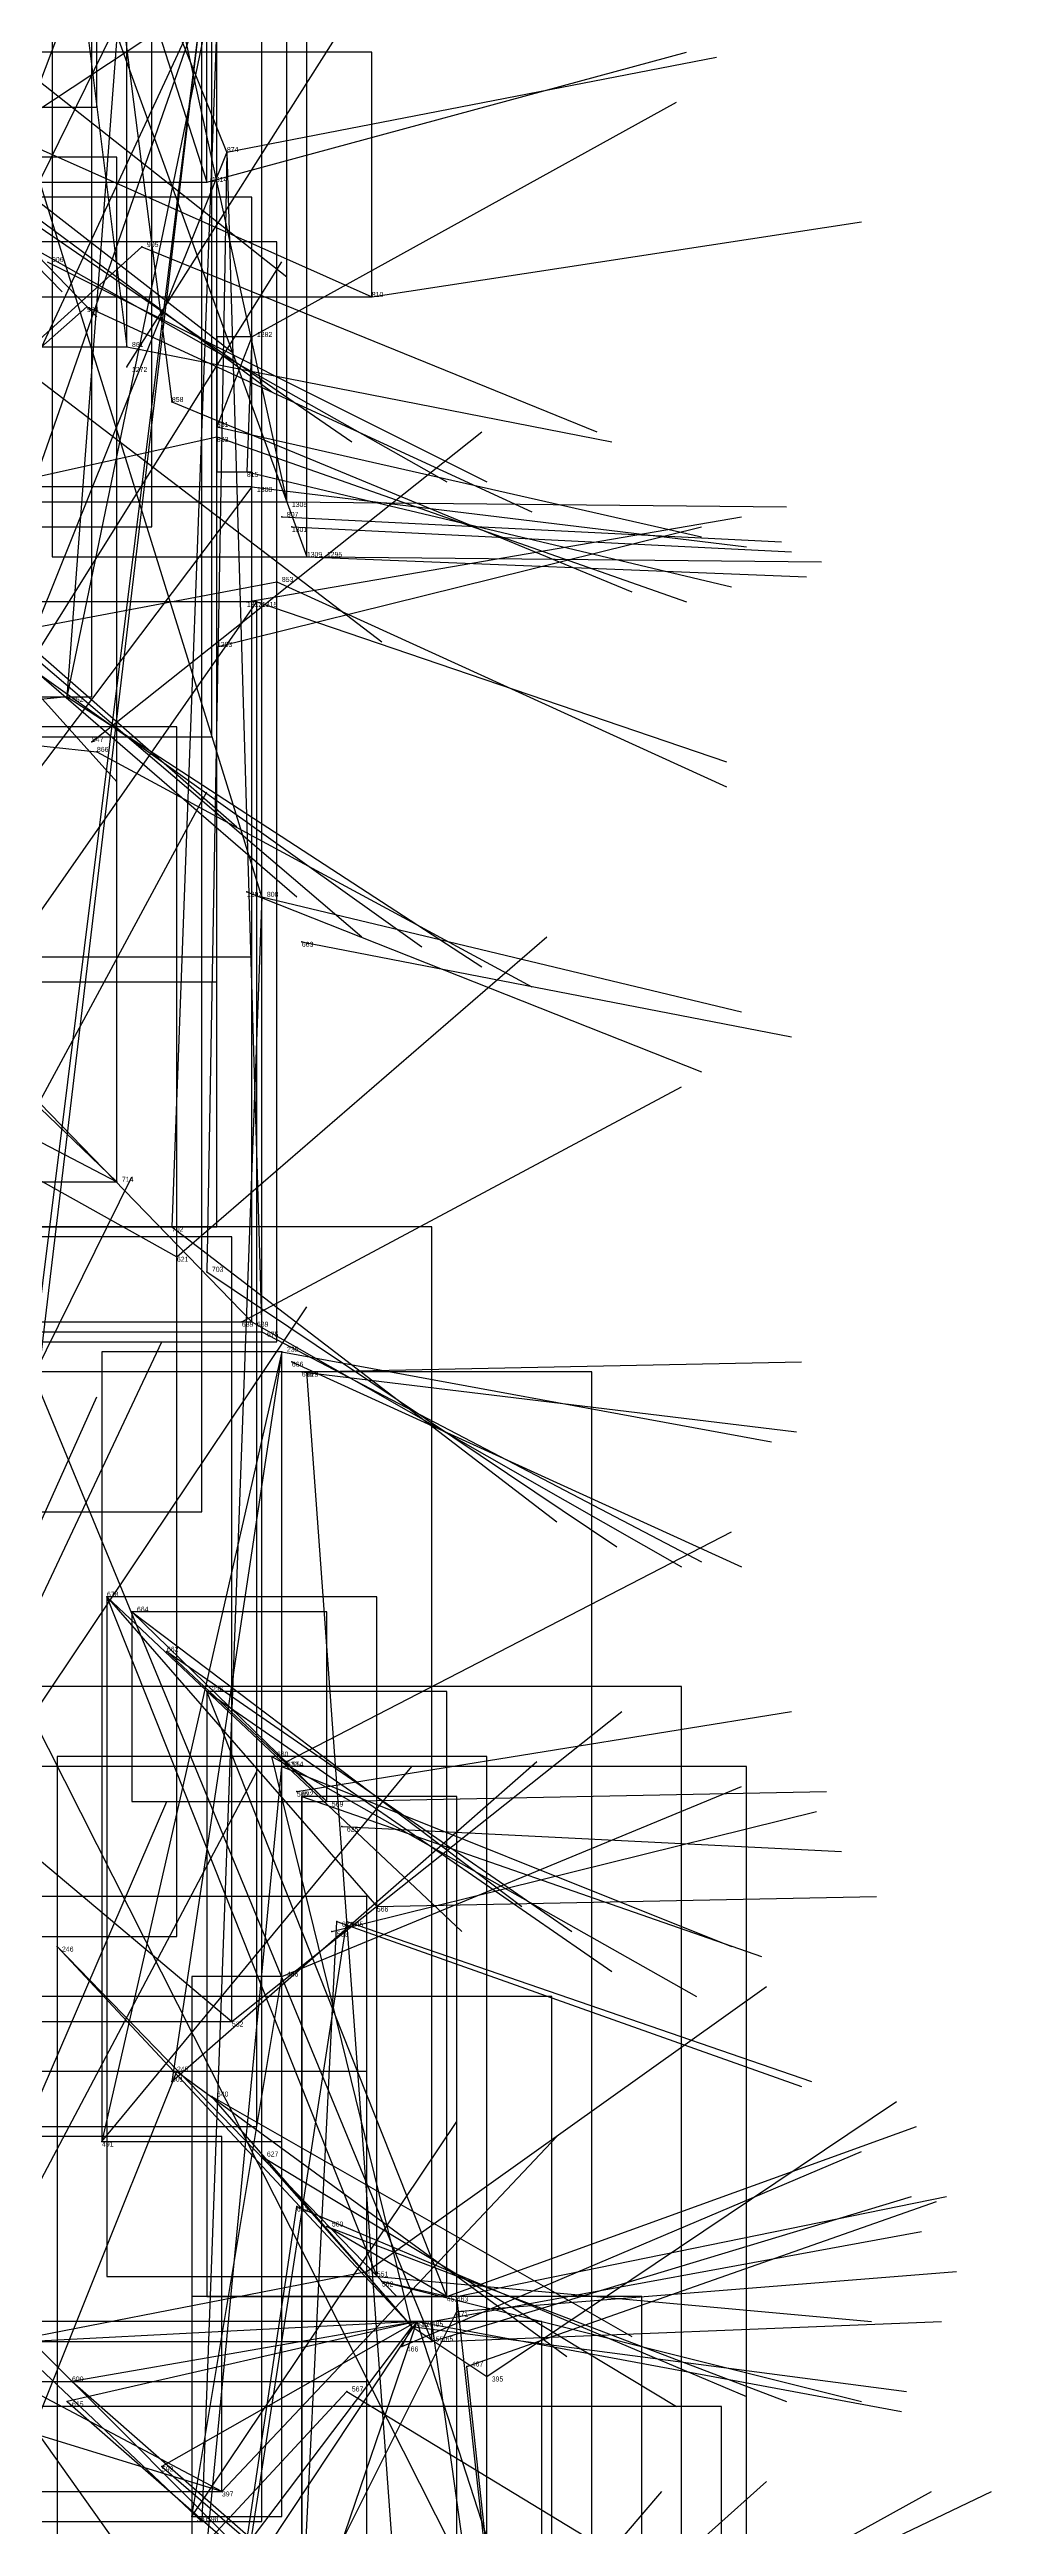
# Model space of a CAD drawing. Extents: x 59.1 to 70.8, y 600.3 to 605.1.
# Drawn here: x 68.4115 to 68.6, y 601.202 to 601.6975 of the extents above; entities that cross this region are included whole.
import ezdxf

# ---------------------------------------------------------------- set-up
doc = ezdxf.new("R2010")
doc.units = 0
for name, color, linetype in [('Clients', 3, 'CONTINUOUS'), ('Facilities', 3, 'CONTINUOUS'), ('Facilities_lines', 3, 'CONTINUOUS'), ('Min_max_boxes', 1, 'CONTINUOUS'), ('Normals', 1, 'CONTINUOUS'), ('Source_points', 5, 'CONTINUOUS'), ('Text', 3, 'CONTINUOUS')]:
    doc.layers.add(name, color=color, linetype=linetype)

msp = doc.modelspace()

# ---------------------------------------------------------------- linework, layer by layer
at = {"layer": 'Clients', "color": 5}
for p in [(68.443, 601.671, 445.913), (68.43, 601.658, 446.314), (68.419, 601.646, 446.274), (68.476, 601.648, 445.896), (68.427, 601.638, 446.214), (68.436, 601.627, 446.155), (68.445, 601.622, 446.04), (68.445, 601.62, 446.097), (68.451, 601.613, 445.979), (68.459, 601.607, 445.862), (68.463, 601.596, 445.827), (68.453, 601.587, 445.985), (68.457, 601.591, 446.063), (68.421, 601.557, 446.039), (68.425, 601.471, 445.777), (68.436, 601.462, 445.721), (68.437, 601.456, 445.073), (68.443, 601.453, 445.602), (68.452, 601.443, 445.544), (68.454, 601.441, 445.486), (68.463, 601.433, 445.193), (68.428, 601.385, 445.49), (68.435, 601.377, 445.431), (68.443, 601.369, 445.373), (68.456, 601.356, 445.257), (68.458, 601.354, 445.198), (68.462, 601.348, 445.142), (68.477, 601.326, 444.96), (68.469, 601.323, 445.041), (68.471, 601.323, 445.116), (68.413, 601.318, 445.377), (68.458, 601.312, 444.735), (68.448, 601.303, 444.658), (68.436, 601.291, 444.587), (68.437, 601.293, 445.206), (68.444, 601.288, 445.148), (68.422, 601.279, 444.515), (68.454, 601.276, 445.088), (68.461, 601.266, 445.032), (68.467, 601.262, 444.972), (68.475, 601.253, 444.504), (68.477, 601.252, 444.797), (68.478, 601.251, 444.915), (68.493, 601.248, 444.668), (68.493, 601.245, 444.744), (68.488, 601.243, 444.682), (68.482, 601.238, 444.517), (68.488, 601.239, 444.625), (68.49, 601.239, 444.74), (68.416, 601.231, 445.153), (68.495, 601.234, 444.568), (68.499, 601.232, 444.448), (68.415, 601.227, 445.082), (68.471, 601.229, 444.988), (68.434, 601.214, 445.038), (68.442, 601.203, 445.079)]:
    msp.add_point(p, dxfattribs=at)
at = {"layer": 'Facilities', "color": 3}
for p in [(68.447, 601.677, 446.068), (68.452, 601.64, 445.595), (68.427, 601.634, 445.443), (68.452, 601.61, 445.921), (68.458, 601.604, 445.804), (68.46, 601.602, 445.747), (68.466, 601.596, 445.746), (68.451, 601.587, 445.594), (68.445, 601.578, 445.518), (68.415, 601.568, 446.095), (68.42, 601.559, 445.373), (68.451, 601.529, 445.745), (68.454, 601.528, 445.628), (68.462, 601.519, 445.452), (68.45, 601.443, 445.135), (68.458, 601.437, 445.31), (68.46, 601.435, 445.428), (68.462, 601.433, 445.252), (68.423, 601.388, 445.549), (68.459, 601.355, 444.846), (68.461, 601.349, 444.905), (68.467, 601.347, 444.964), (68.47, 601.342, 445.023), (68.468, 601.321, 444.805), (68.491, 601.248, 444.59), (68.484, 601.242, 444.823), (68.485, 601.243, 444.902), (68.446, 601.209, 444.297), (68.44, 601.204, 444.222)]:
    msp.add_point(p, dxfattribs=at)
at = {"layer": 'Facilities_lines', "color": 3}
for p, q in [((68.447, 601.677, 446.068), (68.337, 601.949, 446.599)), ((68.372, 601.891, 446.537), (68.443, 601.671, 445.913)), ((68.41, 601.83, 446.579), (68.436, 601.627, 446.155)), ((68.41, 601.83, 446.579), (68.459, 601.607, 445.862)), ((68.404, 601.822, 446.344), (68.427, 601.638, 446.214)), ((68.454, 601.528, 445.628), (68.371, 601.795, 446.123)), ((68.415, 601.568, 446.095), (68.429, 601.752, 446.444)), ((68.412, 601.736, 446.532), (68.463, 601.596, 445.827)), ((68.377, 601.605, 446.328), (68.424, 601.729, 446.347)), ((68.377, 601.605, 446.328), (68.433, 601.719, 446.289)), ((68.442, 601.707, 446.23), (68.388, 601.591, 446.27)), ((68.442, 601.707, 446.23), (68.392, 601.674, 446.448)), ((68.442, 601.707, 446.23), (68.399, 601.584, 446.212)), ((68.442, 601.707, 446.23), (68.405, 601.41, 445.723)), ((68.442, 601.707, 446.23), (68.406, 601.405, 445.665)), ((68.415, 601.568, 446.095), (68.444, 601.708, 446.172)), ((68.445, 601.703, 446.113), (68.436, 601.462, 445.721)), ((68.366, 601.697, 445.684), (68.476, 601.648, 445.896)), ((68.447, 601.677, 446.068), (68.406, 601.575, 446.153)), ((68.447, 601.677, 446.068), (68.443, 601.453, 445.602)), ((68.447, 601.677, 446.068), (68.454, 601.441, 445.486)), ((68.329, 601.567, 446.36), (68.43, 601.658, 446.314)), ((68.329, 601.567, 446.36), (68.419, 601.646, 446.274)), ((68.452, 601.64, 445.595), (68.445, 601.622, 446.04)), ((68.452, 601.64, 445.595), (68.451, 601.613, 445.979)), ((68.377, 601.605, 446.328), (68.445, 601.62, 446.097)), ((68.452, 601.61, 445.921), (68.381, 601.516, 446.068)), ((68.329, 601.567, 446.36), (68.457, 601.591, 446.063)), ((68.36, 601.454, 445.953), (68.453, 601.587, 445.985)), ((68.329, 601.567, 446.36), (68.421, 601.557, 446.039)), ((68.415, 601.568, 446.095), (68.336, 601.56, 446.303)), ((68.247, 601.562, 445.181), (68.437, 601.456, 445.073)), ((68.254, 601.56, 446.36), (68.425, 601.471, 445.777)), ((68.353, 601.545, 446.245), (68.452, 601.443, 445.544)), ((68.454, 601.528, 445.628), (68.442, 601.203, 445.079)), ((68.261, 601.46, 444.908), (68.448, 601.303, 444.658)), ((68.396, 601.462, 444.914), (68.488, 601.239, 444.625)), ((68.458, 601.437, 445.31), (68.422, 601.279, 444.515)), ((68.458, 601.437, 445.31), (68.436, 601.291, 444.587)), ((68.489, 601.077, 444.611), (68.463, 601.433, 445.193)), ((68.423, 601.388, 445.549), (68.477, 601.252, 444.797)), ((68.423, 601.388, 445.549), (68.477, 601.326, 444.96)), ((68.467, 601.347, 444.964), (68.428, 601.385, 445.49)), ((68.467, 601.347, 444.964), (68.435, 601.377, 445.431)), ((68.491, 601.248, 444.59), (68.443, 601.369, 445.373)), ((68.408, 601.364, 444.748), (68.538, 601.107, 444.173)), ((68.429, 601.052, 444.748), (68.458, 601.354, 445.198)), ((68.484, 601.242, 444.823), (68.456, 601.356, 445.257)), ((68.462, 601.183, 444.865), (68.462, 601.348, 445.142)), ((68.429, 601.052, 444.748), (68.471, 601.323, 445.116)), ((68.462, 601.183, 444.865), (68.469, 601.323, 445.041)), ((68.484, 601.242, 444.823), (68.413, 601.318, 445.377)), ((68.44, 601.204, 444.222), (68.458, 601.312, 444.735)), ((68.347, 601.308, 444.462), (68.512, 601.076, 443.963)), ((68.366, 601.116, 444.974), (68.437, 601.293, 445.206)), ((68.484, 601.242, 444.823), (68.444, 601.288, 445.148)), ((68.446, 601.209, 444.297), (68.312, 601.28, 444.399)), ((68.484, 601.242, 444.823), (68.454, 601.276, 445.088)), ((68.429, 601.052, 444.748), (68.461, 601.266, 445.032)), ((68.491, 601.248, 444.59), (68.467, 601.262, 444.972)), ((68.446, 601.209, 444.297), (68.309, 601.251, 444.266)), ((68.362, 601.231, 444.228), (68.475, 601.253, 444.504)), ((68.491, 601.248, 444.59), (68.478, 601.251, 444.915)), ((68.462, 601.183, 444.865), (68.493, 601.245, 444.744)), ((68.515, 601.05, 444.437), (68.493, 601.248, 444.668)), ((68.485, 601.243, 444.902), (68.408, 601.239, 445.212)), ((68.485, 601.243, 444.902), (68.415, 601.227, 445.082)), ((68.485, 601.243, 444.902), (68.416, 601.231, 445.153)), ((68.485, 601.243, 444.902), (68.42, 601.145, 444.953)), ((68.485, 601.243, 444.902), (68.434, 601.214, 445.038)), ((68.485, 601.243, 444.902), (68.443, 601.12, 444.838)), ((68.484, 601.242, 444.823), (68.45, 601.197, 444.922)), ((68.484, 601.242, 444.823), (68.482, 601.238, 444.517)), ((68.484, 601.242, 444.823), (68.499, 601.232, 444.448)), ((68.485, 601.243, 444.902), (68.51, 601.166, 444.356)), ((68.515, 601.05, 444.437), (68.488, 601.243, 444.682)), ((68.462, 601.183, 444.865), (68.49, 601.239, 444.74)), ((68.515, 601.05, 444.437), (68.495, 601.234, 444.568)), ((68.366, 601.116, 444.974), (68.471, 601.229, 444.988))]:
    msp.add_line(p, q, dxfattribs=at)
at = {"layer": 'Min_max_boxes', "color": 1}
for p, q in [((68.459, 601.607, 445.862), (68.459, 602.09, 445.862)), ((68.459, 601.607, 447.04), (68.459, 602.09, 447.04)), ((68.443, 601.671, 445.913), (68.443, 602.051, 445.913)), ((68.443, 601.671, 446.82), (68.443, 602.051, 446.82)), ((68.432, 601.602, 446.286), (68.432, 601.98, 446.286)), ((68.432, 601.602, 447.065), (68.432, 601.98, 447.065)), ((68.454, 601.441, 445.486), (68.454, 601.949, 445.486)), ((68.454, 601.441, 446.599), (68.454, 601.949, 446.599)), ((68.421, 601.686, 446.131), (68.421, 601.927, 446.131)), ((68.421, 601.686, 446.565), (68.421, 601.927, 446.565)), ((68.445, 601.462, 445.721), (68.445, 601.885, 445.721)), ((68.445, 601.462, 446.462), (68.445, 601.885, 446.462)), ((68.427, 601.638, 446.214), (68.427, 601.848, 446.214)), ((68.427, 601.638, 446.759), (68.427, 601.848, 446.759)), ((68.42, 601.568, 446.417), (68.42, 601.83, 446.417)), ((68.42, 601.568, 446.68), (68.42, 601.83, 446.68)), ((68.412, 601.818, 445.827), (68.412, 601.596, 445.827)), ((68.412, 601.818, 446.532), (68.412, 601.596, 446.532)), ((68.463, 601.596, 445.827), (68.463, 601.818, 445.827)), ((68.463, 601.596, 446.532), (68.463, 601.818, 446.532)), ((68.454, 601.203, 445.079), (68.454, 601.795, 445.079)), ((68.454, 601.203, 446.123), (68.454, 601.795, 446.123)), ((68.444, 601.56, 446.095), (68.444, 601.752, 446.095)), ((68.444, 601.56, 446.444), (68.444, 601.752, 446.444)), ((68.445, 601.511, 446.097), (68.445, 601.734, 446.097)), ((68.445, 601.511, 446.408), (68.445, 601.734, 446.408)), ((68.442, 601.405, 445.665), (68.442, 601.712, 445.665)), ((68.442, 601.405, 446.627), (68.442, 601.712, 446.627)), ((68.476, 601.697, 445.684), (68.366, 601.697, 445.684)), ((68.476, 601.697, 445.896), (68.366, 601.697, 445.896)), ((68.476, 601.648, 445.684), (68.476, 601.697, 445.684)), ((68.476, 601.648, 445.896), (68.476, 601.697, 445.896)), ((68.476, 601.697, 445.684), (68.476, 601.697, 445.896)), ((68.372, 601.686, 446.131), (68.421, 601.686, 446.131)), ((68.372, 601.686, 446.565), (68.421, 601.686, 446.565)), ((68.421, 601.686, 446.131), (68.421, 601.686, 446.565)), ((68.425, 601.676, 445.777), (68.151, 601.676, 445.777)), ((68.425, 601.676, 446.703), (68.151, 601.676, 446.703)), ((68.425, 601.471, 445.777), (68.425, 601.676, 445.777)), ((68.425, 601.471, 446.703), (68.425, 601.676, 446.703)), ((68.425, 601.676, 445.777), (68.425, 601.676, 446.703)), ((68.239, 601.671, 445.913), (68.443, 601.671, 445.913)), ((68.239, 601.671, 446.82), (68.443, 601.671, 446.82)), ((68.443, 601.671, 445.913), (68.443, 601.671, 446.82)), ((68.452, 601.668, 445.544), (68.217, 601.668, 445.544)), ((68.452, 601.668, 446.753), (68.217, 601.668, 446.753)), ((68.452, 601.443, 445.544), (68.452, 601.668, 445.544)), ((68.452, 601.443, 446.753), (68.452, 601.668, 446.753)), ((68.452, 601.668, 445.544), (68.452, 601.668, 446.753)), ((68.457, 601.659, 446.003), (68.197, 601.659, 446.003)), ((68.457, 601.659, 446.64), (68.197, 601.659, 446.64)), ((68.457, 601.439, 446.003), (68.457, 601.659, 446.003)), ((68.457, 601.439, 446.64), (68.457, 601.659, 446.64)), ((68.457, 601.659, 446.003), (68.457, 601.659, 446.64)), ((68.366, 601.648, 445.684), (68.476, 601.648, 445.684)), ((68.366, 601.648, 445.896), (68.476, 601.648, 445.896)), ((68.476, 601.648, 445.684), (68.476, 601.648, 445.896)), ((68.389, 601.638, 446.214), (68.427, 601.638, 446.214)), ((68.389, 601.638, 446.759), (68.427, 601.638, 446.759)), ((68.427, 601.638, 446.214), (68.427, 601.638, 446.759)), ((68.452, 601.64, 445.595), (68.445, 601.64, 445.595)), ((68.445, 601.64, 445.595), (68.445, 601.613, 445.595)), ((68.452, 601.64, 446.04), (68.445, 601.64, 446.04)), ((68.445, 601.64, 446.04), (68.445, 601.613, 446.04)), ((68.445, 601.64, 445.595), (68.445, 601.64, 446.04)), ((68.452, 601.613, 445.595), (68.452, 601.64, 445.595)), ((68.452, 601.613, 446.04), (68.452, 601.64, 446.04)), ((68.452, 601.64, 445.595), (68.452, 601.64, 446.04)), ((68.445, 601.613, 445.595), (68.452, 601.613, 445.595)), ((68.445, 601.613, 446.04), (68.452, 601.613, 446.04)), ((68.445, 601.613, 445.595), (68.445, 601.613, 446.04)), ((68.452, 601.613, 445.595), (68.452, 601.613, 446.04)), ((68.288, 601.607, 445.862), (68.459, 601.607, 445.862)), ((68.288, 601.607, 447.04), (68.459, 601.607, 447.04)), ((68.452, 601.61, 445.921), (68.381, 601.61, 445.921)), ((68.452, 601.61, 446.068), (68.381, 601.61, 446.068)), ((68.452, 601.516, 445.921), (68.452, 601.61, 445.921)), ((68.452, 601.516, 446.068), (68.452, 601.61, 446.068)), ((68.452, 601.61, 445.921), (68.452, 601.61, 446.068)), ((68.459, 601.607, 445.862), (68.459, 601.607, 447.04)), ((68.299, 601.602, 446.286), (68.432, 601.602, 446.286)), ((68.299, 601.602, 447.065), (68.432, 601.602, 447.065)), ((68.432, 601.602, 446.286), (68.432, 601.602, 447.065)), ((68.412, 601.596, 445.827), (68.463, 601.596, 445.827)), ((68.412, 601.596, 446.532), (68.463, 601.596, 446.532)), ((68.412, 601.596, 445.827), (68.412, 601.596, 446.532)), ((68.463, 601.596, 445.827), (68.463, 601.596, 446.532)), ((68.453, 601.587, 445.497), (68.22, 601.587, 445.497)), ((68.453, 601.587, 446.07), (68.22, 601.587, 446.07)), ((68.453, 601.282, 445.497), (68.453, 601.587, 445.497)), ((68.453, 601.282, 446.07), (68.453, 601.587, 446.07)), ((68.453, 601.587, 445.497), (68.453, 601.587, 446.07)), ((68.301, 601.568, 446.417), (68.42, 601.568, 446.417)), ((68.301, 601.568, 446.68), (68.42, 601.568, 446.68)), ((68.42, 601.568, 446.417), (68.42, 601.568, 446.68)), ((68.437, 601.562, 444.723), (68.175, 601.562, 444.723)), ((68.437, 601.562, 445.181), (68.175, 601.562, 445.181)), ((68.437, 601.32, 444.723), (68.437, 601.562, 444.723)), ((68.437, 601.32, 445.181), (68.437, 601.562, 445.181)), ((68.437, 601.562, 444.723), (68.437, 601.562, 445.181)), ((68.336, 601.56, 446.095), (68.444, 601.56, 446.095)), ((68.336, 601.56, 446.444), (68.444, 601.56, 446.444)), ((68.444, 601.56, 446.095), (68.444, 601.56, 446.444)), ((68.381, 601.516, 445.921), (68.452, 601.516, 445.921)), ((68.381, 601.516, 446.068), (68.452, 601.516, 446.068)), ((68.452, 601.516, 445.921), (68.452, 601.516, 446.068)), ((68.256, 601.511, 446.097), (68.445, 601.511, 446.097)), ((68.256, 601.511, 446.408), (68.445, 601.511, 446.408)), ((68.445, 601.511, 446.097), (68.445, 601.511, 446.408)), ((68.151, 601.471, 445.777), (68.425, 601.471, 445.777)), ((68.151, 601.471, 446.703), (68.425, 601.471, 446.703)), ((68.425, 601.471, 445.777), (68.425, 601.471, 446.703)), ((68.488, 601.462, 444.625), (68.235, 601.462, 444.625)), ((68.488, 601.462, 444.914), (68.235, 601.462, 444.914)), ((68.448, 601.46, 444.658), (68.261, 601.46, 444.658)), ((68.448, 601.46, 444.908), (68.261, 601.46, 444.908)), ((68.367, 601.462, 445.721), (68.445, 601.462, 445.721)), ((68.367, 601.462, 446.462), (68.445, 601.462, 446.462)), ((68.445, 601.462, 445.721), (68.445, 601.462, 446.462)), ((68.448, 601.303, 444.658), (68.448, 601.46, 444.658)), ((68.448, 601.303, 444.908), (68.448, 601.46, 444.908)), ((68.448, 601.46, 444.658), (68.448, 601.46, 444.908)), ((68.488, 601.239, 444.625), (68.488, 601.462, 444.625)), ((68.488, 601.239, 444.914), (68.488, 601.462, 444.914)), ((68.488, 601.462, 444.625), (68.488, 601.462, 444.914)), ((68.217, 601.443, 445.544), (68.452, 601.443, 445.544)), ((68.217, 601.443, 446.753), (68.452, 601.443, 446.753)), ((68.452, 601.443, 445.544), (68.452, 601.443, 446.753)), ((68.197, 601.439, 446.003), (68.457, 601.439, 446.003)), ((68.197, 601.439, 446.64), (68.457, 601.439, 446.64)), ((68.337, 601.441, 445.486), (68.454, 601.441, 445.486)), ((68.337, 601.441, 446.599), (68.454, 601.441, 446.599)), ((68.454, 601.441, 445.486), (68.454, 601.441, 446.599)), ((68.457, 601.439, 446.003), (68.457, 601.439, 446.64)), ((68.52, 601.433, 444.23), (68.368, 601.433, 444.23)), ((68.52, 601.433, 445.193), (68.368, 601.433, 445.193)), ((68.458, 601.437, 444.515), (68.422, 601.437, 444.515)), ((68.422, 601.437, 444.515), (68.422, 601.279, 444.515)), ((68.458, 601.437, 445.31), (68.422, 601.437, 445.31)), ((68.422, 601.437, 445.31), (68.422, 601.279, 445.31)), ((68.422, 601.437, 444.515), (68.422, 601.437, 445.31)), ((68.458, 601.279, 444.515), (68.458, 601.437, 444.515)), ((68.458, 601.279, 445.31), (68.458, 601.437, 445.31)), ((68.458, 601.437, 444.515), (68.458, 601.437, 445.31)), ((68.52, 600.866, 444.23), (68.52, 601.433, 444.23)), ((68.52, 600.866, 445.193), (68.52, 601.433, 445.193)), ((68.52, 601.433, 444.23), (68.52, 601.433, 445.193)), ((68.383, 601.405, 445.665), (68.442, 601.405, 445.665)), ((68.383, 601.405, 446.627), (68.442, 601.405, 446.627)), ((68.442, 601.405, 445.665), (68.442, 601.405, 446.627)), ((68.477, 601.388, 444.797), (68.423, 601.388, 444.797)), ((68.423, 601.388, 444.797), (68.423, 601.252, 444.797)), ((68.477, 601.388, 445.549), (68.423, 601.388, 445.549)), ((68.423, 601.388, 445.549), (68.423, 601.252, 445.549)), ((68.423, 601.388, 444.797), (68.423, 601.388, 445.549)), ((68.477, 601.252, 444.797), (68.477, 601.388, 444.797)), ((68.477, 601.252, 445.549), (68.477, 601.388, 445.549)), ((68.477, 601.388, 444.797), (68.477, 601.388, 445.549)), ((68.467, 601.385, 444.964), (68.428, 601.385, 444.964)), ((68.428, 601.385, 444.964), (68.428, 601.347, 444.964)), ((68.467, 601.385, 445.49), (68.428, 601.385, 445.49)), ((68.428, 601.385, 445.49), (68.428, 601.347, 445.49)), ((68.428, 601.385, 444.964), (68.428, 601.385, 445.49)), ((68.467, 601.347, 444.964), (68.467, 601.385, 444.964)), ((68.467, 601.347, 445.49), (68.467, 601.385, 445.49)), ((68.467, 601.385, 444.964), (68.467, 601.385, 445.49)), ((68.538, 601.37, 444.173), (68.263, 601.37, 444.173)), ((68.538, 601.37, 444.748), (68.263, 601.37, 444.748)), ((68.491, 601.369, 444.59), (68.443, 601.369, 444.59)), ((68.443, 601.369, 444.59), (68.443, 601.248, 444.59)), ((68.491, 601.369, 445.373), (68.443, 601.369, 445.373)), ((68.443, 601.369, 445.373), (68.443, 601.248, 445.373)), ((68.443, 601.369, 444.59), (68.443, 601.369, 445.373)), ((68.491, 601.248, 444.59), (68.491, 601.369, 444.59)), ((68.491, 601.248, 445.373), (68.491, 601.369, 445.373)), ((68.491, 601.369, 444.59), (68.491, 601.369, 445.373)), ((68.538, 601.107, 444.173), (68.538, 601.37, 444.173)), ((68.538, 601.107, 444.748), (68.538, 601.37, 444.748)), ((68.538, 601.37, 444.173), (68.538, 601.37, 444.748)), ((68.551, 601.354, 444.271), (68.284, 601.354, 444.271)), ((68.551, 601.354, 445.198), (68.284, 601.354, 445.198)), ((68.499, 601.356, 444.448), (68.413, 601.356, 444.448)), ((68.413, 601.356, 444.448), (68.413, 601.197, 444.448)), ((68.499, 601.356, 445.377), (68.413, 601.356, 445.377)), ((68.413, 601.356, 445.377), (68.413, 601.197, 445.377)), ((68.413, 601.356, 444.448), (68.413, 601.356, 445.377)), ((68.499, 601.197, 444.448), (68.499, 601.356, 444.448)), ((68.499, 601.197, 445.377), (68.499, 601.356, 445.377)), ((68.499, 601.356, 444.448), (68.499, 601.356, 445.377)), ((68.551, 600.99, 444.271), (68.551, 601.354, 444.271)), ((68.551, 600.99, 445.198), (68.551, 601.354, 445.198)), ((68.551, 601.354, 444.271), (68.551, 601.354, 445.198)), ((68.428, 601.347, 444.964), (68.467, 601.347, 444.964)), ((68.428, 601.347, 445.49), (68.467, 601.347, 445.49)), ((68.428, 601.347, 444.964), (68.428, 601.347, 445.49)), ((68.493, 601.348, 444.74), (68.462, 601.348, 444.74)), ((68.462, 601.348, 444.74), (68.462, 601.183, 444.74)), ((68.493, 601.348, 445.142), (68.462, 601.348, 445.142)), ((68.462, 601.348, 445.142), (68.462, 601.183, 445.142)), ((68.462, 601.348, 444.74), (68.462, 601.348, 445.142)), ((68.467, 601.347, 444.964), (68.467, 601.347, 445.49)), ((68.493, 601.183, 444.74), (68.493, 601.348, 444.74)), ((68.493, 601.183, 445.142), (68.493, 601.348, 445.142)), ((68.493, 601.348, 444.74), (68.493, 601.348, 445.142)), ((68.475, 601.328, 444.228), (68.19, 601.328, 444.228)), ((68.475, 601.328, 444.651), (68.19, 601.328, 444.651)), ((68.475, 601.231, 444.228), (68.475, 601.328, 444.228)), ((68.475, 601.231, 444.651), (68.475, 601.328, 444.651)), ((68.475, 601.328, 444.228), (68.475, 601.328, 444.651)), ((68.175, 601.32, 444.723), (68.437, 601.32, 444.723)), ((68.175, 601.32, 445.181), (68.437, 601.32, 445.181)), ((68.437, 601.32, 444.723), (68.437, 601.32, 445.181)), ((68.458, 601.312, 444.222), (68.44, 601.312, 444.222)), ((68.44, 601.312, 444.222), (68.44, 601.204, 444.222)), ((68.458, 601.312, 444.735), (68.44, 601.312, 444.735)), ((68.44, 601.312, 444.735), (68.44, 601.204, 444.735)), ((68.44, 601.312, 444.222), (68.44, 601.312, 444.735)), ((68.458, 601.204, 444.222), (68.458, 601.312, 444.222)), ((68.458, 601.204, 444.735), (68.458, 601.312, 444.735)), ((68.458, 601.312, 444.222), (68.458, 601.312, 444.735)), ((68.512, 601.308, 443.963), (68.347, 601.308, 443.963)), ((68.512, 601.308, 444.462), (68.347, 601.308, 444.462)), ((68.512, 601.076, 443.963), (68.512, 601.308, 443.963)), ((68.512, 601.076, 444.462), (68.512, 601.308, 444.462)), ((68.512, 601.308, 443.963), (68.512, 601.308, 444.462)), ((68.261, 601.303, 444.658), (68.448, 601.303, 444.658)), ((68.261, 601.303, 444.908), (68.448, 601.303, 444.908)), ((68.448, 601.303, 444.658), (68.448, 601.303, 444.908)), ((68.475, 601.293, 444.507), (68.246, 601.293, 444.507)), ((68.475, 601.293, 445.257), (68.246, 601.293, 445.257)), ((68.475, 600.918, 444.507), (68.475, 601.293, 444.507)), ((68.475, 600.918, 445.257), (68.475, 601.293, 445.257)), ((68.475, 601.293, 444.507), (68.475, 601.293, 445.257)), ((68.22, 601.282, 445.497), (68.453, 601.282, 445.497)), ((68.22, 601.282, 446.07), (68.453, 601.282, 446.07)), ((68.446, 601.28, 444.266), (68.309, 601.28, 444.266)), ((68.446, 601.28, 444.399), (68.309, 601.28, 444.399)), ((68.422, 601.279, 444.515), (68.458, 601.279, 444.515)), ((68.422, 601.279, 445.31), (68.458, 601.279, 445.31)), ((68.422, 601.279, 444.515), (68.422, 601.279, 445.31)), ((68.446, 601.209, 444.266), (68.446, 601.28, 444.266)), ((68.446, 601.209, 444.399), (68.446, 601.28, 444.399)), ((68.446, 601.28, 444.266), (68.446, 601.28, 444.399)), ((68.453, 601.282, 445.497), (68.453, 601.282, 446.07)), ((68.458, 601.279, 444.515), (68.458, 601.279, 445.31)), ((68.423, 601.252, 444.797), (68.477, 601.252, 444.797)), ((68.423, 601.252, 445.549), (68.477, 601.252, 445.549)), ((68.423, 601.252, 444.797), (68.423, 601.252, 445.549)), ((68.477, 601.252, 444.797), (68.477, 601.252, 445.549)), ((68.53, 601.248, 444.232), (68.44, 601.248, 444.232)), ((68.44, 601.248, 444.232), (68.44, 600.934, 444.232)), ((68.53, 601.248, 444.691), (68.44, 601.248, 444.691)), ((68.44, 601.248, 444.691), (68.44, 600.934, 444.691)), ((68.44, 601.248, 444.232), (68.44, 601.248, 444.691)), ((68.443, 601.248, 444.59), (68.491, 601.248, 444.59)), ((68.443, 601.248, 445.373), (68.491, 601.248, 445.373)), ((68.443, 601.248, 444.59), (68.443, 601.248, 445.373)), ((68.491, 601.248, 444.59), (68.491, 601.248, 445.373)), ((68.53, 600.934, 444.232), (68.53, 601.248, 444.232)), ((68.53, 600.934, 444.691), (68.53, 601.248, 444.691)), ((68.53, 601.248, 444.232), (68.53, 601.248, 444.691)), ((68.51, 601.243, 444.356), (68.408, 601.243, 444.356)), ((68.51, 601.243, 445.212), (68.408, 601.243, 445.212)), ((68.51, 601.12, 444.356), (68.51, 601.243, 444.356)), ((68.51, 601.12, 445.212), (68.51, 601.243, 445.212)), ((68.51, 601.243, 444.356), (68.51, 601.243, 445.212)), ((68.235, 601.239, 444.625), (68.488, 601.239, 444.625)), ((68.235, 601.239, 444.914), (68.488, 601.239, 444.914)), ((68.488, 601.239, 444.625), (68.488, 601.239, 444.914)), ((68.19, 601.231, 444.228), (68.475, 601.231, 444.228)), ((68.19, 601.231, 444.651), (68.475, 601.231, 444.651)), ((68.475, 601.231, 444.228), (68.475, 601.231, 444.651)), ((68.546, 601.226, 443.798), (68.349, 601.226, 443.798)), ((68.546, 601.226, 444.188), (68.349, 601.226, 444.188)), ((68.546, 601.021, 443.798), (68.546, 601.226, 443.798)), ((68.546, 601.021, 444.188), (68.546, 601.226, 444.188)), ((68.546, 601.226, 443.798), (68.546, 601.226, 444.188)), ((68.309, 601.209, 444.266), (68.446, 601.209, 444.266)), ((68.309, 601.209, 444.399), (68.446, 601.209, 444.399)), ((68.446, 601.209, 444.266), (68.446, 601.209, 444.399)), ((68.371, 601.203, 445.079), (68.454, 601.203, 445.079)), ((68.371, 601.203, 446.123), (68.454, 601.203, 446.123)), ((68.44, 601.204, 444.222), (68.458, 601.204, 444.222)), ((68.44, 601.204, 444.735), (68.458, 601.204, 444.735)), ((68.44, 601.204, 444.222), (68.44, 601.204, 444.735)), ((68.454, 601.203, 445.079), (68.454, 601.203, 446.123)), ((68.458, 601.204, 444.222), (68.458, 601.204, 444.735))]:
    msp.add_line(p, q, dxfattribs=at)
at = {"layer": 'Normals', "color": 1}
for p, q in [((68.346, 601.719, 446.741), (68.414, 601.649, 446.764)), ((68.427, 601.634, 445.443), (68.479, 601.716, 445.417)), ((68.354, 601.713, 446.684), (68.421, 601.644, 446.71)), ((68.383, 601.712, 446.627), (68.459, 601.652, 446.651)), ((68.372, 601.696, 446.565), (68.448, 601.637, 446.592)), ((68.443, 601.671, 445.913), (68.539, 601.697, 445.904)), ((68.447, 601.677, 446.068), (68.545, 601.696, 446.069)), ((68.379, 601.686, 446.508), (68.456, 601.629, 446.536)), ((68.452, 601.64, 445.595), (68.537, 601.687, 445.572)), ((68.392, 601.674, 446.448), (68.472, 601.619, 446.473)), ((68.476, 601.648, 445.896), (68.574, 601.663, 445.887)), ((68.406, 601.659, 446.391), (68.491, 601.611, 446.414)), ((68.43, 601.658, 446.314), (68.521, 601.621, 446.334)), ((68.406, 601.572, 445.329), (68.458, 601.655, 445.309)), ((68.411, 601.655, 446.333), (68.499, 601.611, 446.351)), ((68.419, 601.646, 446.274), (68.508, 601.605, 446.294)), ((68.402, 601.637, 446.406), (68.478, 601.579, 446.435)), ((68.427, 601.638, 446.214), (68.524, 601.619, 446.228)), ((68.436, 601.627, 446.155), (68.528, 601.589, 446.167)), ((68.361, 601.622, 446.445), (68.425, 601.551, 446.475)), ((68.42, 601.559, 445.373), (68.498, 601.621, 445.364)), ((68.445, 601.622, 446.04), (68.542, 601.6, 446.049)), ((68.445, 601.62, 446.097), (68.539, 601.587, 446.106)), ((68.451, 601.613, 445.979), (68.548, 601.59, 445.989)), ((68.452, 601.61, 445.921), (68.551, 601.598, 445.925)), ((68.459, 601.607, 445.862), (68.559, 601.606, 445.861)), ((68.377, 601.605, 446.328), (68.449, 601.542, 446.358)), ((68.445, 601.578, 445.518), (68.542, 601.602, 445.512)), ((68.451, 601.587, 445.594), (68.55, 601.604, 445.591)), ((68.458, 601.604, 445.804), (68.558, 601.599, 445.806)), ((68.46, 601.602, 445.747), (68.56, 601.597, 445.751)), ((68.463, 601.596, 445.827), (68.563, 601.592, 445.826)), ((68.466, 601.596, 445.746), (68.566, 601.595, 445.748)), ((68.388, 601.591, 446.27), (68.461, 601.528, 446.295)), ((68.453, 601.587, 445.985), (68.547, 601.555, 445.999)), ((68.457, 601.591, 446.063), (68.547, 601.55, 446.075)), ((68.399, 601.584, 446.212), (68.474, 601.52, 446.229)), ((68.406, 601.575, 446.153), (68.486, 601.518, 446.17)), ((68.415, 601.568, 446.095), (68.498, 601.514, 446.108)), ((68.421, 601.557, 446.039), (68.508, 601.51, 446.054)), ((68.396, 601.462, 444.914), (68.443, 601.549, 444.9)), ((68.425, 601.471, 445.777), (68.355, 601.538, 445.753)), ((68.451, 601.529, 445.745), (68.542, 601.493, 445.764)), ((68.454, 601.528, 445.628), (68.55, 601.505, 445.647)), ((68.437, 601.456, 445.073), (68.511, 601.52, 445.051)), ((68.462, 601.519, 445.452), (68.56, 601.5, 445.455)), ((68.45, 601.443, 445.135), (68.538, 601.49, 445.127)), ((68.384, 601.383, 444.756), (68.428, 601.472, 444.744)), ((68.436, 601.462, 445.721), (68.513, 601.403, 445.744)), ((68.443, 601.453, 445.602), (68.525, 601.398, 445.619)), ((68.408, 601.364, 444.748), (68.463, 601.446, 444.734)), ((68.452, 601.443, 445.544), (68.538, 601.394, 445.558)), ((68.392, 601.35, 444.677), (68.434, 601.439, 444.658)), ((68.454, 601.441, 445.486), (68.542, 601.395, 445.499)), ((68.458, 601.437, 445.31), (68.556, 601.419, 445.315)), ((68.46, 601.435, 445.428), (68.55, 601.394, 445.445)), ((68.462, 601.433, 445.252), (68.561, 601.421, 445.264)), ((68.463, 601.433, 445.193), (68.562, 601.435, 445.203)), ((68.381, 601.339, 444.603), (68.421, 601.428, 444.582)), ((68.459, 601.355, 444.846), (68.548, 601.401, 444.842)), ((68.423, 601.388, 445.549), (68.494, 601.321, 445.57)), ((68.428, 601.385, 445.49), (68.506, 601.326, 445.51)), ((68.435, 601.377, 445.431), (68.516, 601.321, 445.45)), ((68.443, 601.369, 445.373), (68.524, 601.313, 445.391)), ((68.448, 601.303, 444.658), (68.526, 601.365, 444.651)), ((68.461, 601.349, 444.905), (68.56, 601.365, 444.908)), ((68.422, 601.279, 444.515), (68.484, 601.354, 444.492)), ((68.436, 601.291, 444.587), (68.509, 601.355, 444.566)), ((68.456, 601.356, 445.257), (68.541, 601.308, 445.281)), ((68.458, 601.354, 445.198), (68.548, 601.318, 445.221)), ((68.408, 601.268, 444.441), (68.453, 601.353, 444.415)), ((68.458, 601.312, 444.735), (68.55, 601.35, 444.732)), ((68.467, 601.347, 444.964), (68.567, 601.349, 444.967)), ((68.397, 601.259, 444.37), (68.435, 601.347, 444.342)), ((68.462, 601.348, 445.142), (68.554, 601.316, 445.164)), ((68.468, 601.321, 444.805), (68.565, 601.345, 444.807)), ((68.47, 601.342, 445.023), (68.57, 601.337, 445.031)), ((68.477, 601.326, 444.96), (68.577, 601.328, 444.963)), ((68.469, 601.323, 445.041), (68.562, 601.29, 445.059)), ((68.471, 601.323, 445.116), (68.564, 601.291, 445.136)), ((68.413, 601.318, 445.377), (68.481, 601.248, 445.398)), ((68.475, 601.253, 444.504), (68.555, 601.31, 444.487)), ((68.437, 601.293, 445.206), (68.515, 601.236, 445.232)), ((68.444, 601.288, 445.148), (68.528, 601.24, 445.172)), ((68.499, 601.232, 444.448), (68.581, 601.287, 444.433)), ((68.44, 601.204, 444.222), (68.493, 601.283, 444.192)), ((68.446, 601.209, 444.297), (68.513, 601.28, 444.276)), ((68.491, 601.248, 444.59), (68.585, 601.282, 444.585)), ((68.454, 601.276, 445.088), (68.537, 601.226, 445.113)), ((68.482, 601.238, 444.517), (68.574, 601.277, 444.51)), ((68.442, 601.203, 445.079), (68.372, 601.269, 445.052)), ((68.461, 601.266, 445.032), (68.551, 601.228, 445.052)), ((68.488, 601.239, 444.625), (68.584, 601.268, 444.622)), ((68.493, 601.248, 444.668), (68.591, 601.268, 444.672)), ((68.495, 601.234, 444.568), (68.589, 601.267, 444.565)), ((68.467, 601.262, 444.972), (68.559, 601.227, 444.99)), ((68.488, 601.243, 444.682), (68.586, 601.261, 444.687)), ((68.477, 601.252, 444.797), (68.576, 601.243, 444.804)), ((68.478, 601.251, 444.915), (68.574, 601.227, 444.927)), ((68.493, 601.245, 444.744), (68.593, 601.253, 444.749)), ((68.484, 601.242, 444.823), (68.583, 601.229, 444.833)), ((68.485, 601.243, 444.902), (68.582, 601.225, 444.916)), ((68.49, 601.239, 444.74), (68.59, 601.243, 444.744)), ((68.408, 601.239, 445.212), (68.475, 601.172, 445.243)), ((68.416, 601.231, 445.153), (68.488, 601.168, 445.183)), ((68.415, 601.227, 445.082), (68.487, 601.164, 445.111)), ((68.471, 601.229, 444.988), (68.555, 601.178, 445.009)), ((68.434, 601.214, 445.038), (68.506, 601.152, 445.068)), ((68.481, 601.145, 444.136), (68.555, 601.211, 444.122)), ((68.47, 601.134, 444.064), (68.534, 601.209, 444.048)), ((68.501, 601.161, 444.284), (68.588, 601.209, 444.273)), ((68.51, 601.166, 444.356), (68.6, 601.209, 444.345))]:
    msp.add_line(p, q, dxfattribs=at)
at = {"layer": 'Source_points', "color": 5}
for p in [(68.447, 601.677, 446.068), (68.443, 601.671, 445.913), (68.43, 601.658, 446.314), (68.419, 601.646, 446.274), (68.476, 601.648, 445.896), (68.427, 601.638, 446.214), (68.452, 601.64, 445.595), (68.427, 601.634, 445.443), (68.436, 601.627, 446.155), (68.445, 601.622, 446.04), (68.445, 601.62, 446.097), (68.451, 601.613, 445.979), (68.452, 601.61, 445.921), (68.459, 601.607, 445.862), (68.458, 601.604, 445.804), (68.46, 601.602, 445.747), (68.463, 601.596, 445.827), (68.466, 601.596, 445.746), (68.451, 601.587, 445.594), (68.453, 601.587, 445.985), (68.457, 601.591, 446.063), (68.445, 601.578, 445.518), (68.415, 601.568, 446.095), (68.42, 601.559, 445.373), (68.421, 601.557, 446.039), (68.451, 601.529, 445.745), (68.454, 601.528, 445.628), (68.462, 601.519, 445.452), (68.425, 601.471, 445.777), (68.436, 601.462, 445.721), (68.437, 601.456, 445.073), (68.443, 601.453, 445.602), (68.45, 601.443, 445.135), (68.452, 601.443, 445.544), (68.454, 601.441, 445.486), (68.458, 601.437, 445.31), (68.46, 601.435, 445.428), (68.462, 601.433, 445.252), (68.463, 601.433, 445.193), (68.423, 601.388, 445.549), (68.428, 601.385, 445.49), (68.435, 601.377, 445.431), (68.443, 601.369, 445.373), (68.456, 601.356, 445.257), (68.458, 601.354, 445.198), (68.459, 601.355, 444.846), (68.461, 601.349, 444.905), (68.462, 601.348, 445.142), (68.467, 601.347, 444.964), (68.47, 601.342, 445.023), (68.477, 601.326, 444.96), (68.468, 601.321, 444.805), (68.469, 601.323, 445.041), (68.471, 601.323, 445.116), (68.413, 601.318, 445.377), (68.458, 601.312, 444.735), (68.448, 601.303, 444.658), (68.436, 601.291, 444.587), (68.437, 601.293, 445.206), (68.444, 601.288, 445.148), (68.422, 601.279, 444.515), (68.454, 601.276, 445.088), (68.461, 601.266, 445.032), (68.467, 601.262, 444.972), (68.475, 601.253, 444.504), (68.477, 601.252, 444.797), (68.478, 601.251, 444.915), (68.491, 601.248, 444.59), (68.493, 601.248, 444.668), (68.493, 601.245, 444.744), (68.484, 601.242, 444.823), (68.485, 601.243, 444.902), (68.488, 601.243, 444.682), (68.482, 601.238, 444.517), (68.488, 601.239, 444.625), (68.49, 601.239, 444.74), (68.416, 601.231, 445.153), (68.495, 601.234, 444.568), (68.499, 601.232, 444.448), (68.415, 601.227, 445.082), (68.471, 601.229, 444.988), (68.434, 601.214, 445.038), (68.446, 601.209, 444.297), (68.44, 601.204, 444.222), (68.442, 601.203, 445.079)]:
    msp.add_point(p, dxfattribs=at)

# ---------------------------------------------------------------- texts
at = {"layer": 'Text', "color": 3}
for s, p in [('874', (68.447, 601.677, 446.068)), ('1314', (68.444, 601.671, 445.913)), ('906', (68.412, 601.655, 446.333)), ('905', (68.431, 601.658, 446.314)), ('924', (68.419, 601.645, 446.274)), ('810', (68.476, 601.648, 445.896)), ('1282', (68.453, 601.64, 445.595)), ('861', (68.428, 601.638, 446.214)), ('1272', (68.428, 601.633, 445.443)), ('858', (68.436, 601.627, 446.155)), ('851', (68.445, 601.622, 446.04)), ('883', (68.445, 601.619, 446.097)), ('815', (68.451, 601.612, 445.979)), ('1308', (68.453, 601.609, 445.921)), ('1305', (68.46, 601.606, 445.862)), ('807', (68.459, 601.604, 445.804)), ('1301', (68.46, 601.601, 445.747)), ('1309', (68.463, 601.596, 445.827)), ('1295', (68.467, 601.596, 445.746)), ('853', (68.458, 601.591, 446.063)), ('1312', (68.451, 601.586, 445.594)), ('1315', (68.454, 601.586, 445.985)), ('1283', (68.445, 601.578, 445.518)), ('852', (68.416, 601.567, 446.095)), ('847', (68.42, 601.559, 445.373)), ('866', (68.421, 601.557, 446.039)), ('1292', (68.451, 601.528, 445.745)), ('808', (68.455, 601.528, 445.628)), ('663', (68.462, 601.518, 445.452)), ('714', (68.426, 601.471, 445.777)), ('702', (68.436, 601.461, 445.721)), ('621', (68.437, 601.455, 445.073)), ('703', (68.444, 601.453, 445.602)), ('639', (68.45, 601.442, 445.135)), ('689', (68.453, 601.442, 445.544)), ('675', (68.455, 601.44, 445.486)), ('235', (68.459, 601.437, 445.31)), ('666', (68.46, 601.434, 445.428)), ('658', (68.462, 601.432, 445.252)), ('629', (68.463, 601.432, 445.193)), ('678', (68.423, 601.388, 445.549)), ('664', (68.429, 601.385, 445.49)), ('662', (68.435, 601.377, 445.431)), ('236', (68.444, 601.369, 445.373)), ('660', (68.457, 601.356, 445.257)), ('633', (68.459, 601.354, 445.198)), ('554', (68.46, 601.354, 444.846)), ('565', (68.461, 601.348, 444.905)), ('632', (68.462, 601.348, 445.142)), ('569', (68.468, 601.346, 444.964)), ('625', (68.471, 601.341, 445.023)), ('566', (68.477, 601.325, 444.96)), ('553', (68.469, 601.32, 444.805)), ('624', (68.47, 601.322, 445.041)), ('645', (68.472, 601.322, 445.116)), ('246', (68.414, 601.317, 445.377)), ('486', (68.459, 601.312, 444.735)), ('532', (68.448, 601.302, 444.658)), ('245', (68.437, 601.293, 445.206)), ('501', (68.436, 601.291, 444.587)), ('640', (68.445, 601.288, 445.148)), ('491', (68.422, 601.278, 444.515)), ('627', (68.455, 601.276, 445.088)), ('623', (68.461, 601.265, 445.032)), ('560', (68.468, 601.262, 444.972)), ('477', (68.475, 601.252, 444.504)), ('551', (68.477, 601.252, 444.797)), ('562', (68.478, 601.25, 444.915)), ('451', (68.491, 601.247, 444.59)), ('463', (68.493, 601.247, 444.668)), ('471', (68.493, 601.244, 444.744)), ('536', (68.485, 601.242, 444.823)), ('528', (68.486, 601.242, 444.902)), ('485', (68.488, 601.242, 444.682)), ('455', (68.488, 601.239, 444.625)), ('465', (68.49, 601.239, 444.74)), ('466', (68.483, 601.237, 444.517)), ('467', (68.496, 601.234, 444.568)), ('600', (68.416, 601.231, 445.153)), ('567', (68.472, 601.229, 444.988)), ('395', (68.5, 601.231, 444.448)), ('615', (68.416, 601.226, 445.082)), ('592', (68.434, 601.213, 445.038)), ('397', (68.446, 601.208, 444.297)), ('381', (68.441, 601.203, 444.222)), ('598', (68.443, 601.203, 445.079))]:
    msp.add_text(s, height=0.001, dxfattribs=at).set_placement(p)

doc.saveas('drawing.dxf')
